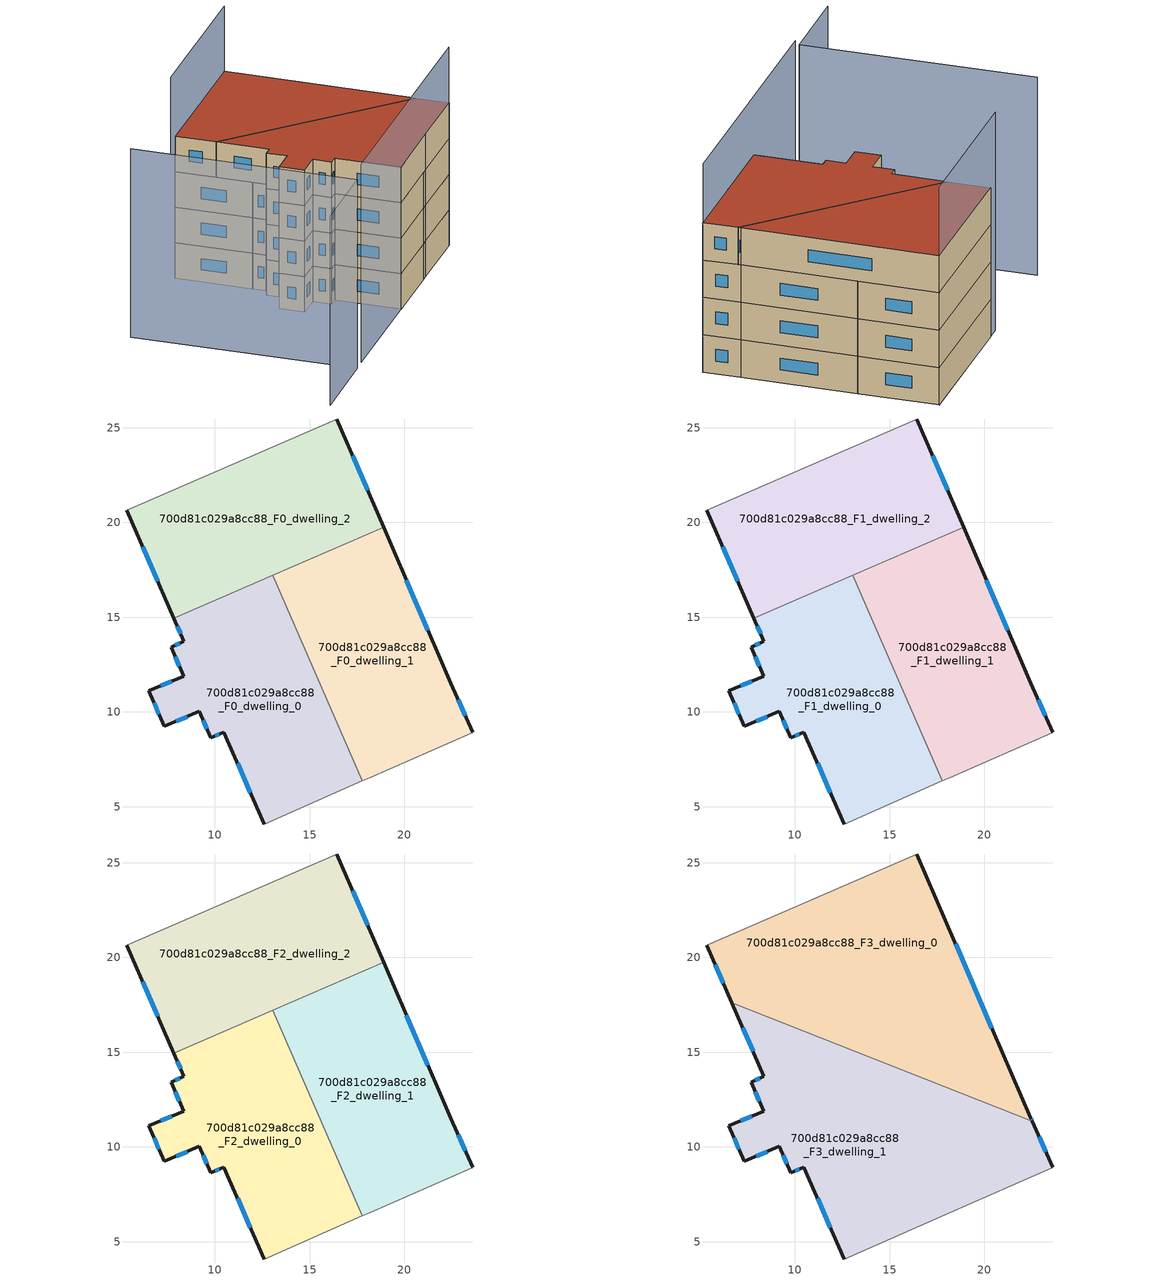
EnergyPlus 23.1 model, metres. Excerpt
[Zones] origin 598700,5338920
700d81c029a8cc88_F0_dwelling_0
 floor ground (EU_floor_Construction): 13.06,17.21 17.77,6.36 12.6,4.09 10.47,8.93 9.79,8.63 9.18,10.03 7.32,9.24 6.52,11.11 8.36,11.89 7.69,13.42 8.37,13.72 7.84,14.95 z0
 wall outside (EU_wall_Construction): 7.84,14.95 8.37,13.72 7.69,13.42 8.36,11.89 6.52,11.11 7.32,9.24 9.18,10.03 9.79,8.63 10.47,8.93 12.6,4.09 z0:3
 wall to 700d81c029a8cc88_F0_dwelling_1 (EU_wall_Construction): 17.77,6.36 13.06,17.21 z0:3
 wall adiabatic (EU_wall_Construction): 12.6,4.09 17.77,6.36 z0:3
 wall to 700d81c029a8cc88_F0_dwelling_2 (EU_wall_Construction): 13.06,17.21 7.84,14.95 z0:3
 window (EU_Window_Construction): 10.02,8.73 10.24,8.83 / 9.38,9.55 9.58,9.1 / 7.95,9.51 8.54,9.76 / 6.79,10.47 7.05,9.88 / 7.73,11.63 7.15,11.38 / 7.91,12.9 8.13,12.41 / 8.14,13.62 7.92,13.52 / 8.02,14.53 8.19,14.14 / 11.2,7.28 11.88,5.73 z1.02:1.98
700d81c029a8cc88_F0_dwelling_1
 floor ground (EU_floor_Construction): 18.9,19.75 22.44,11.52 23.62,8.92 23.57,8.89 18.17,6.53 17.77,6.36 13.06,17.21 z0
 wall outside (EU_wall_Construction): 23.62,8.92 22.44,11.52 18.9,19.75 z0:3
 wall adiabatic (EU_wall_Construction): 17.77,6.36 18.17,6.53 23.57,8.89 23.62,8.92 z0:3
 wall to 700d81c029a8cc88_F0_dwelling_2 (EU_wall_Construction): 18.9,19.75 13.06,17.21 z0:3
 window (EU_Window_Construction): 21.24,14.32 20.11,16.95 / 23.22,9.8 22.84,10.64 z1.02:1.98
700d81c029a8cc88_F0_dwelling_2
 floor ground (EU_floor_Construction): 16.44,25.46 18.9,19.75 7.84,14.95 5.34,20.65 z0
 wall outside (EU_wall_Construction): 5.34,20.65 7.84,14.95 / 18.9,19.75 16.44,25.46 z0:3
 wall adiabatic (EU_wall_Construction): 16.44,25.46 5.34,20.65 z0:3
 window (EU_Window_Construction): 6.19,18.71 6.99,16.89 / 18.06,21.69 17.28,23.51 z1.02:1.98
700d81c029a8cc88_F1_dwelling_0
 floor to 700d81c029a8cc88_F0_dwelling_0 (EU_floor_Construction): 13.06,17.21 17.77,6.36 12.6,4.09 10.47,8.93 9.79,8.63 9.18,10.03 7.32,9.24 6.52,11.11 8.36,11.89 7.69,13.42 8.37,13.72 7.84,14.95 z3
 wall outside (EU_wall_Construction): 7.84,14.95 8.37,13.72 7.69,13.42 8.36,11.89 6.52,11.11 7.32,9.24 9.18,10.03 9.79,8.63 10.47,8.93 12.6,4.09 z3:6
 wall to 700d81c029a8cc88_F1_dwelling_1 (EU_wall_Construction): 17.77,6.36 13.06,17.21 z3:6
 wall adiabatic (EU_wall_Construction): 12.6,4.09 17.77,6.36 z3:6
 wall to 700d81c029a8cc88_F1_dwelling_2 (EU_wall_Construction): 13.06,17.21 7.84,14.95 z3:6
 window (EU_Window_Construction): 10.02,8.73 10.24,8.83 / 9.38,9.55 9.58,9.1 / 7.95,9.51 8.54,9.76 / 6.79,10.47 7.05,9.88 / 7.73,11.63 7.15,11.38 / 7.91,12.9 8.13,12.41 / 8.14,13.62 7.92,13.52 / 8.02,14.53 8.19,14.14 / 11.2,7.28 11.88,5.73 z4.02:4.98
700d81c029a8cc88_F1_dwelling_1
 floor to 700d81c029a8cc88_F0_dwelling_1 (EU_floor_Construction): 18.9,19.75 22.44,11.52 23.62,8.92 23.57,8.89 18.17,6.53 17.77,6.36 13.06,17.21 z3
 wall outside (EU_wall_Construction): 23.62,8.92 22.44,11.52 18.9,19.75 z3:6
 wall adiabatic (EU_wall_Construction): 17.77,6.36 18.17,6.53 23.57,8.89 23.62,8.92 z3:6
 wall to 700d81c029a8cc88_F1_dwelling_2 (EU_wall_Construction): 18.9,19.75 13.06,17.21 z3:6
 window (EU_Window_Construction): 21.24,14.32 20.11,16.95 / 23.22,9.8 22.84,10.64 z4.02:4.98
700d81c029a8cc88_F1_dwelling_2
 floor to 700d81c029a8cc88_F0_dwelling_2 (EU_floor_Construction): 16.44,25.46 18.9,19.75 7.84,14.95 5.34,20.65 z3
 wall outside (EU_wall_Construction): 5.34,20.65 7.84,14.95 / 18.9,19.75 16.44,25.46 z3:6
 wall adiabatic (EU_wall_Construction): 16.44,25.46 5.34,20.65 z3:6
 window (EU_Window_Construction): 6.19,18.71 6.99,16.89 / 18.06,21.69 17.28,23.51 z4.02:4.98
700d81c029a8cc88_F2_dwelling_0
 floor to 700d81c029a8cc88_F1_dwelling_0 (EU_floor_Construction): 13.06,17.21 17.77,6.36 12.6,4.09 10.47,8.93 9.79,8.63 9.18,10.03 7.32,9.24 6.52,11.11 8.36,11.89 7.69,13.42 8.37,13.72 7.84,14.95 z6
 wall outside (EU_wall_Construction): 7.84,14.95 8.37,13.72 7.69,13.42 8.36,11.89 6.52,11.11 7.32,9.24 9.18,10.03 9.79,8.63 10.47,8.93 12.6,4.09 z6:9
 wall to 700d81c029a8cc88_F2_dwelling_1 (EU_wall_Construction): 17.77,6.36 13.06,17.21 z6:9
 wall adiabatic (EU_wall_Construction): 12.6,4.09 17.77,6.36 z6:9
 wall to 700d81c029a8cc88_F2_dwelling_2 (EU_wall_Construction): 13.06,17.21 7.84,14.95 z6:9
 window (EU_Window_Construction): 10.02,8.73 10.24,8.83 / 9.38,9.55 9.58,9.1 / 7.95,9.51 8.54,9.76 / 6.79,10.47 7.05,9.88 / 7.73,11.63 7.15,11.38 / 7.91,12.9 8.13,12.41 / 8.14,13.62 7.92,13.52 / 8.02,14.53 8.19,14.14 / 11.2,7.28 11.88,5.73 z7.02:7.98
700d81c029a8cc88_F2_dwelling_1
 floor to 700d81c029a8cc88_F1_dwelling_1 (EU_floor_Construction): 18.9,19.75 22.44,11.52 23.62,8.92 23.57,8.89 18.17,6.53 17.77,6.36 13.06,17.21 z6
 wall outside (EU_wall_Construction): 23.62,8.92 22.44,11.52 18.9,19.75 z6:9
 wall adiabatic (EU_wall_Construction): 17.77,6.36 18.17,6.53 23.57,8.89 23.62,8.92 z6:9
 wall to 700d81c029a8cc88_F2_dwelling_2 (EU_wall_Construction): 18.9,19.75 13.06,17.21 z6:9
 window (EU_Window_Construction): 21.24,14.32 20.11,16.95 / 23.22,9.8 22.84,10.64 z7.02:7.98
700d81c029a8cc88_F2_dwelling_2
 floor to 700d81c029a8cc88_F1_dwelling_2 (EU_floor_Construction): 16.44,25.46 18.9,19.75 7.84,14.95 5.34,20.65 z6
 wall outside (EU_wall_Construction): 5.34,20.65 7.84,14.95 / 18.9,19.75 16.44,25.46 z6:9
 wall adiabatic (EU_wall_Construction): 16.44,25.46 5.34,20.65 z6:9
 window (EU_Window_Construction): 6.19,18.71 6.99,16.89 / 18.06,21.69 17.28,23.51 z7.02:7.98
700d81c029a8cc88_F3_dwelling_0
 floor to 700d81c029a8cc88_F2_dwelling_2 (EU_floor_Construction): 16.44,25.46 18.9,19.75 10.5,16.1 6.67,17.61 5.34,20.65 z9
 floor to 700d81c029a8cc88_F2_dwelling_1 (EU_floor_Construction): 18.9,19.75 22.44,11.52 22.52,11.36 14.17,14.65 13.06,17.21 z9
 floor to 700d81c029a8cc88_F2_dwelling_0 (EU_floor_Construction): 13.06,17.21 14.17,14.65 10.5,16.1 z9
 wall outside (EU_wall_Construction): 5.34,20.65 6.67,17.62 / 22.52,11.36 22.44,11.52 16.44,25.46 z9:12
 wall to 700d81c029a8cc88_F3_dwelling_1 (EU_wall_Construction): 6.67,17.62 22.52,11.36 z9:12
 wall adiabatic (EU_wall_Construction): 16.44,25.46 5.34,20.65 z9:12
 window (EU_Window_Construction): 5.79,19.62 6.22,18.65 / 20.4,16.26 18.48,20.72 / 22.49,11.41 22.47,11.47 z10.02:10.98
 roof outside (EU_roof_Construction): 22.52,11.36 22.44,11.52 16.44,25.46 5.34,20.65 6.67,17.62 z12
700d81c029a8cc88_F3_dwelling_1
 floor to 700d81c029a8cc88_F2_dwelling_0 (EU_floor_Construction): 14.17,14.65 17.77,6.36 12.6,4.09 10.47,8.93 9.79,8.63 9.18,10.03 7.32,9.24 6.52,11.11 8.36,11.89 7.69,13.42 8.37,13.72 7.84,14.95 10.5,16.1 z9
 floor to 700d81c029a8cc88_F2_dwelling_2 (EU_floor_Construction): 10.5,16.1 7.84,14.95 6.67,17.61 z9
 floor to 700d81c029a8cc88_F2_dwelling_1 (EU_floor_Construction): 22.52,11.36 23.62,8.92 23.57,8.89 18.17,6.53 17.77,6.36 14.17,14.65 z9
 wall outside (EU_wall_Construction): 23.62,8.92 22.52,11.36 / 6.67,17.62 8.37,13.72 7.69,13.42 8.36,11.89 6.52,11.11 7.32,9.24 9.18,10.03 9.79,8.63 10.47,8.93 12.6,4.09 z9:12
 wall adiabatic (EU_wall_Construction): 12.6,4.09 18.17,6.53 23.57,8.89 23.62,8.92 z9:12
 window (EU_Window_Construction): 23.24,9.75 22.89,10.53 / 11.2,7.28 11.88,5.73 / 10.02,8.73 10.24,8.83 / 9.38,9.55 9.58,9.1 / 7.95,9.51 8.54,9.76 / 6.79,10.47 7.05,9.88 / 7.73,11.63 7.15,11.38 / 7.91,12.9 8.13,12.41 / 8.14,13.62 7.92,13.52 / 7.25,16.29 7.79,15.05 z10.02:10.98
 roof outside (EU_roof_Construction): 23.57,8.89 23.62,8.92 22.52,11.36 6.67,17.62 8.37,13.72 7.69,13.42 8.36,11.89 6.52,11.11 7.32,9.24 9.18,10.03 9.79,8.63 10.47,8.93 12.6,4.09 18.17,6.53 z12
shading: 3.55,0.15 23.57,8.9 z0:16.7; -4.74,16.24 2.56,-0.34 / 2.56,-0.34 -3.71,-3.1 z0:15.9; 16.45,25.46 4.29,20.17 z0:17.5
[Building]
EU S2 Campaign: North Axis=0; Terrain=City; Solar Distribution=FullExterior
[Site:Location]
Vienna: Latitude=48; Longitude=16.5; Time Zone=1; Elevation=183
[SizingPeriod:WeatherFileDays]
AnnualSizingPeriod: Begin Month=1; Begin Day of Month=1; End Month=12; End Day of Month=31; Day of Week for Start Day=Monday; Use Weather File Daylight Saving Period=No; Use Weather File Rain and Snow Indicators=No
[MATERIAL]
EU_InternalMass_Material: Roughness=MediumRough; Thickness=0.1; Conductivity=1; Density=1800; Specific Heat=900; Thermal Absorptance=0.9; Solar Absorptance=0.7; Visible Absorptance=0.7
[MATERIAL:NOMASS] Roughness=MediumRough; Thermal Absorptance=0.9; Solar Absorptance=0.7; Visible Absorptance=0.7
Name | Thermal Resistance
EU_wall_NoMass | 0.942466
EU_roof_NoMass | 0.551687
EU_floor_NoMass | 0.66527
[WINDOWMATERIAL:SIMPLEGLAZINGSYSTEM]
EU_Window_SimpleGlazing: UFactor=2.03367; Solar Heat Gain Coefficient=0.65; Visible Transmittance=0.65
[CONSTRUCTION]
EU_wall_Construction: EU_wall_NoMass
EU_roof_Construction: EU_roof_NoMass
EU_floor_Construction: EU_floor_NoMass
EU_Window_Construction: EU_Window_SimpleGlazing
EU_InternalMass_Construction: EU_InternalMass_Material
[ZONE] Type=1; Multiplier=1; Ceiling Height=autocalculate; Floor Area=autocalculate; Part of Total Floor Area=Yes
Name | Volume
700d81c029a8cc88_F0_dwelling_0; 700d81c029a8cc88_F1_dwelling_0; 700d81c029a8cc88_F2_dwelling_0 | 225.475
700d81c029a8cc88_F3_dwelling_0 | 338.208
700d81c029a8cc88_F0_dwelling_1; 700d81c029a8cc88_F1_dwelling_1; 700d81c029a8cc88_F2_dwelling_1 | 225.459
700d81c029a8cc88_F3_dwelling_1 | 338.191
700d81c029a8cc88_F0_dwelling_2; 700d81c029a8cc88_F1_dwelling_2; 700d81c029a8cc88_F2_dwelling_2 | 225.472
[INTERNALMASS] Construction=EU_InternalMass_Construction
Name | Zone or ZoneList | Surface Area
700d81c029a8cc88_F0_dwelling_0_EU_InternalMass | 700d81c029a8cc88_F0_dwelling_0 | 75.1589
700d81c029a8cc88_F0_dwelling_1_EU_InternalMass | 700d81c029a8cc88_F0_dwelling_1 | 75.1537
700d81c029a8cc88_F0_dwelling_2_EU_InternalMass | 700d81c029a8cc88_F0_dwelling_2 | 75.157
700d81c029a8cc88_F1_dwelling_0_EU_InternalMass | 700d81c029a8cc88_F1_dwelling_0 | 75.1589
700d81c029a8cc88_F1_dwelling_1_EU_InternalMass | 700d81c029a8cc88_F1_dwelling_1 | 75.1537
700d81c029a8cc88_F1_dwelling_2_EU_InternalMass | 700d81c029a8cc88_F1_dwelling_2 | 75.157
700d81c029a8cc88_F2_dwelling_0_EU_InternalMass | 700d81c029a8cc88_F2_dwelling_0 | 75.1589
700d81c029a8cc88_F2_dwelling_1_EU_InternalMass | 700d81c029a8cc88_F2_dwelling_1 | 75.1537
700d81c029a8cc88_F2_dwelling_2_EU_InternalMass | 700d81c029a8cc88_F2_dwelling_2 | 75.157
700d81c029a8cc88_F3_dwelling_0_EU_InternalMass | 700d81c029a8cc88_F3_dwelling_0 | 112.736
700d81c029a8cc88_F3_dwelling_1_EU_InternalMass | 700d81c029a8cc88_F3_dwelling_1 | 112.731
[OTHEREQUIPMENT] Fuel Type=Electricity; Design Level Calculation Method=Watts/Area; Power per Zone Floor Area=1; Fraction Latent=0; Fraction Radiant=0; Fraction Lost=0; Carbon Dioxide Generation Rate=0; EndUse Subcategory=EU_Step8_InternalGains
Name | Zone or ZoneList or Space or SpaceList | Schedule
EU_Step8_InternalGain_700d81c029a8cc88_F0_dwelling_0_f000 | 700d81c029a8cc88_F0_dwelling_0 | EU_Step8_GainSchedule_700d81c029a8cc88_F0_dwelling_0_f000
EU_Step8_InternalGain_700d81c029a8cc88_F0_dwelling_1_f000 | 700d81c029a8cc88_F0_dwelling_1 | EU_Step8_GainSchedule_700d81c029a8cc88_F0_dwelling_1_f000
EU_Step8_InternalGain_700d81c029a8cc88_F0_dwelling_2_f000 | 700d81c029a8cc88_F0_dwelling_2 | EU_Step8_GainSchedule_700d81c029a8cc88_F0_dwelling_2_f000
EU_Step8_InternalGain_700d81c029a8cc88_F1_dwelling_0_f000 | 700d81c029a8cc88_F1_dwelling_0 | EU_Step8_GainSchedule_700d81c029a8cc88_F1_dwelling_0_f000
EU_Step8_InternalGain_700d81c029a8cc88_F1_dwelling_1_f000 | 700d81c029a8cc88_F1_dwelling_1 | EU_Step8_GainSchedule_700d81c029a8cc88_F1_dwelling_1_f000
EU_Step8_InternalGain_700d81c029a8cc88_F1_dwelling_2_f000 | 700d81c029a8cc88_F1_dwelling_2 | EU_Step8_GainSchedule_700d81c029a8cc88_F1_dwelling_2_f000
EU_Step8_InternalGain_700d81c029a8cc88_F2_dwelling_0_f000 | 700d81c029a8cc88_F2_dwelling_0 | EU_Step8_GainSchedule_700d81c029a8cc88_F2_dwelling_0_f000
EU_Step8_InternalGain_700d81c029a8cc88_F2_dwelling_1_f000 | 700d81c029a8cc88_F2_dwelling_1 | EU_Step8_GainSchedule_700d81c029a8cc88_F2_dwelling_1_f000
EU_Step8_InternalGain_700d81c029a8cc88_F2_dwelling_2_f000 | 700d81c029a8cc88_F2_dwelling_2 | EU_Step8_GainSchedule_700d81c029a8cc88_F2_dwelling_2_f000
EU_Step8_InternalGain_700d81c029a8cc88_F3_dwelling_0_f000 | 700d81c029a8cc88_F3_dwelling_0 | EU_Step8_GainSchedule_700d81c029a8cc88_F3_dwelling_0_f000
EU_Step8_InternalGain_700d81c029a8cc88_F3_dwelling_1_f000 | 700d81c029a8cc88_F3_dwelling_1 | EU_Step8_GainSchedule_700d81c029a8cc88_F3_dwelling_1_f000
[ZONEVENTILATION:DESIGNFLOWRATE] Schedule=EU_AlwaysOn; Design Flow Rate Calculation Method=AirChanges/Hour; Air Changes per Hour=0.530523; Ventilation Type=Natural; Fan Pressure Rise=0; Fan Total Efficiency=1; Constant Term Coefficient=1; Temperature Term Coefficient=0; Velocity Term Coefficient=0; Velocity Squared Term Coefficient=0; Minimum Indoor Temperature=-100; Maximum Indoor Temperature=100; Delta Temperature=-100; Minimum Outdoor Temperature=-100; Maximum Outdoor Temperature=100; Maximum Wind Speed=40
Name | Zone or ZoneList or Space or SpaceList
EU_ConstantAir_700d81c029a8cc88_F0_dwelling_0 | 700d81c029a8cc88_F0_dwelling_0
EU_ConstantAir_700d81c029a8cc88_F0_dwelling_1 | 700d81c029a8cc88_F0_dwelling_1
EU_ConstantAir_700d81c029a8cc88_F0_dwelling_2 | 700d81c029a8cc88_F0_dwelling_2
EU_ConstantAir_700d81c029a8cc88_F1_dwelling_0 | 700d81c029a8cc88_F1_dwelling_0
EU_ConstantAir_700d81c029a8cc88_F1_dwelling_1 | 700d81c029a8cc88_F1_dwelling_1
EU_ConstantAir_700d81c029a8cc88_F1_dwelling_2 | 700d81c029a8cc88_F1_dwelling_2
EU_ConstantAir_700d81c029a8cc88_F2_dwelling_0 | 700d81c029a8cc88_F2_dwelling_0
EU_ConstantAir_700d81c029a8cc88_F2_dwelling_1 | 700d81c029a8cc88_F2_dwelling_1
EU_ConstantAir_700d81c029a8cc88_F2_dwelling_2 | 700d81c029a8cc88_F2_dwelling_2
EU_ConstantAir_700d81c029a8cc88_F3_dwelling_0 | 700d81c029a8cc88_F3_dwelling_0
EU_ConstantAir_700d81c029a8cc88_F3_dwelling_1 | 700d81c029a8cc88_F3_dwelling_1
[HVACTEMPLATE:THERMOSTAT] Constant Heating Setpoint=20; Constant Cooling Setpoint=50
EU_HeatOnly_700d81c029a8cc88_F0_dwelling_0; EU_HeatOnly_700d81c029a8cc88_F0_dwelling_1; EU_HeatOnly_700d81c029a8cc88_F0_dwelling_2; EU_HeatOnly_700d81c029a8cc88_F1_dwelling_0; EU_HeatOnly_700d81c029a8cc88_F1_dwelling_1; EU_HeatOnly_700d81c029a8cc88_F1_dwelling_2; EU_HeatOnly_700d81c029a8cc88_F2_dwelling_0; EU_HeatOnly_700d81c029a8cc88_F2_dwelling_1; EU_HeatOnly_700d81c029a8cc88_F2_dwelling_2; EU_HeatOnly_700d81c029a8cc88_F3_dwelling_0; EU_HeatOnly_700d81c029a8cc88_F3_dwelling_1
[HVACTEMPLATE:ZONE:IDEALLOADSAIRSYSTEM] System Availability Schedule=EU_AlwaysOn; Maximum Heating Supply Air Temperature=50; Minimum Cooling Supply Air Temperature=13; Maximum Heating Supply Air Humidity Ratio=0.0156; Minimum Cooling Supply Air Humidity Ratio=0.0077; Heating Limit=NoLimit; Cooling Limit=NoLimit; Heating Availability Schedule=EU_AlwaysOn; Cooling Availability Schedule=EU_CoolingOff; Dehumidification Control Type=ConstantSensibleHeatRatio; Cooling Sensible Heat Ratio=0.7; Dehumidification Setpoint=60; Humidification Control Type=None; Humidification Setpoint=30; Outdoor Air Method=None; Outdoor Air Flow Rate per Person=0.00944; Outdoor Air Flow Rate per Zone Floor Area=0; Outdoor Air Flow Rate per Zone=0; Demand Controlled Ventilation Type=None; Outdoor Air Economizer Type=NoEconomizer; Heat Recovery Type=None; Sensible Heat Recovery Effectiveness=0.7; Latent Heat Recovery Effectiveness=0.65
Name | Template Thermostat
700d81c029a8cc88_F0_dwelling_0 | EU_HeatOnly_700d81c029a8cc88_F0_dwelling_0
700d81c029a8cc88_F0_dwelling_1 | EU_HeatOnly_700d81c029a8cc88_F0_dwelling_1
700d81c029a8cc88_F0_dwelling_2 | EU_HeatOnly_700d81c029a8cc88_F0_dwelling_2
700d81c029a8cc88_F1_dwelling_0 | EU_HeatOnly_700d81c029a8cc88_F1_dwelling_0
700d81c029a8cc88_F1_dwelling_1 | EU_HeatOnly_700d81c029a8cc88_F1_dwelling_1
700d81c029a8cc88_F1_dwelling_2 | EU_HeatOnly_700d81c029a8cc88_F1_dwelling_2
700d81c029a8cc88_F2_dwelling_0 | EU_HeatOnly_700d81c029a8cc88_F2_dwelling_0
700d81c029a8cc88_F2_dwelling_1 | EU_HeatOnly_700d81c029a8cc88_F2_dwelling_1
700d81c029a8cc88_F2_dwelling_2 | EU_HeatOnly_700d81c029a8cc88_F2_dwelling_2
700d81c029a8cc88_F3_dwelling_0 | EU_HeatOnly_700d81c029a8cc88_F3_dwelling_0
700d81c029a8cc88_F3_dwelling_1 | EU_HeatOnly_700d81c029a8cc88_F3_dwelling_1
[SIZING:ZONE] Zone Cooling Design Supply Air Temperature Input Method=SupplyAirTemperature; Zone Cooling Design Supply Air Temperature=13; Zone Heating Design Supply Air Temperature Input Method=SupplyAirTemperature; Zone Heating Design Supply Air Temperature=50; Zone Cooling Design Supply Air Humidity Ratio=0.008; Zone Heating Design Supply Air Humidity Ratio=0.008; Cooling Design Air Flow Method=DesignDay; Cooling Design Air Flow Rate=0; Cooling Minimum Air Flow per Zone Floor Area=0.000762; Cooling Minimum Air Flow=0; Cooling Minimum Air Flow Fraction=0.2; Heating Design Air Flow Method=DesignDay; Heating Design Air Flow Rate=0; Heating Maximum Air Flow per Zone Floor Area=0.002032; Heating Maximum Air Flow=0.141576; Heating Maximum Air Flow Fraction=0.3; Account for Dedicated Outdoor Air System=No; Dedicated Outdoor Air System Control Strategy=NeutralSupplyAir; Dedicated Outdoor Air Low Setpoint Temperature for Design=autosize; Dedicated Outdoor Air High Setpoint Temperature for Design=autosize; Zone Load Sizing Method=Sensible Load Only No Latent Load; Zone Latent Cooling Design Supply Air Humidity Ratio Input Method=HumidityRatioDifference; Zone Cooling Design Supply Air Humidity Ratio Difference=0.005; Zone Latent Heating Design Supply Air Humidity Ratio Input Method=HumidityRatioDifference; Zone Humidification Design Supply Air Humidity Ratio Difference=0.005
700d81c029a8cc88_F0_dwelling_0; 700d81c029a8cc88_F0_dwelling_1; 700d81c029a8cc88_F0_dwelling_2; 700d81c029a8cc88_F1_dwelling_0; 700d81c029a8cc88_F1_dwelling_1; 700d81c029a8cc88_F1_dwelling_2; 700d81c029a8cc88_F2_dwelling_0; 700d81c029a8cc88_F2_dwelling_1; 700d81c029a8cc88_F2_dwelling_2; 700d81c029a8cc88_F3_dwelling_0; 700d81c029a8cc88_F3_dwelling_1
[SCHEDULE:CONSTANT]
Name | Hourly Value
EU_AlwaysOn | 1
EU_CoolingOff | 0
[SCHEDULE:FILE] Column Number=1; Rows to Skip at Top=0; Number of Hours of Data=8760; Column Separator=Comma; Interpolate to Timestep=No; Minutes per Item=60; Adjust Schedule for Daylight Savings=Yes
Name | File
EU_Step8_GainSchedule_700d81c029a8cc88_F0_dwelling_0_f000 | ../../schedules/700d81c029a8cc88/700d81c029a8cc88_F0_dwelling_0_f000_gain.csv
EU_Step8_GainSchedule_700d81c029a8cc88_F0_dwelling_1_f000 | ../../schedules/700d81c029a8cc88/700d81c029a8cc88_F0_dwelling_1_f000_gain.csv
EU_Step8_GainSchedule_700d81c029a8cc88_F0_dwelling_2_f000 | ../../schedules/700d81c029a8cc88/700d81c029a8cc88_F0_dwelling_2_f000_gain.csv
EU_Step8_GainSchedule_700d81c029a8cc88_F1_dwelling_0_f000 | ../../schedules/700d81c029a8cc88/700d81c029a8cc88_F1_dwelling_0_f000_gain.csv
EU_Step8_GainSchedule_700d81c029a8cc88_F1_dwelling_1_f000 | ../../schedules/700d81c029a8cc88/700d81c029a8cc88_F1_dwelling_1_f000_gain.csv
EU_Step8_GainSchedule_700d81c029a8cc88_F1_dwelling_2_f000 | ../../schedules/700d81c029a8cc88/700d81c029a8cc88_F1_dwelling_2_f000_gain.csv
EU_Step8_GainSchedule_700d81c029a8cc88_F2_dwelling_0_f000 | ../../schedules/700d81c029a8cc88/700d81c029a8cc88_F2_dwelling_0_f000_gain.csv
EU_Step8_GainSchedule_700d81c029a8cc88_F2_dwelling_1_f000 | ../../schedules/700d81c029a8cc88/700d81c029a8cc88_F2_dwelling_1_f000_gain.csv
EU_Step8_GainSchedule_700d81c029a8cc88_F2_dwelling_2_f000 | ../../schedules/700d81c029a8cc88/700d81c029a8cc88_F2_dwelling_2_f000_gain.csv
EU_Step8_GainSchedule_700d81c029a8cc88_F3_dwelling_0_f000 | ../../schedules/700d81c029a8cc88/700d81c029a8cc88_F3_dwelling_0_f000_gain.csv
EU_Step8_GainSchedule_700d81c029a8cc88_F3_dwelling_1_f000 | ../../schedules/700d81c029a8cc88/700d81c029a8cc88_F3_dwelling_1_f000_gain.csv
